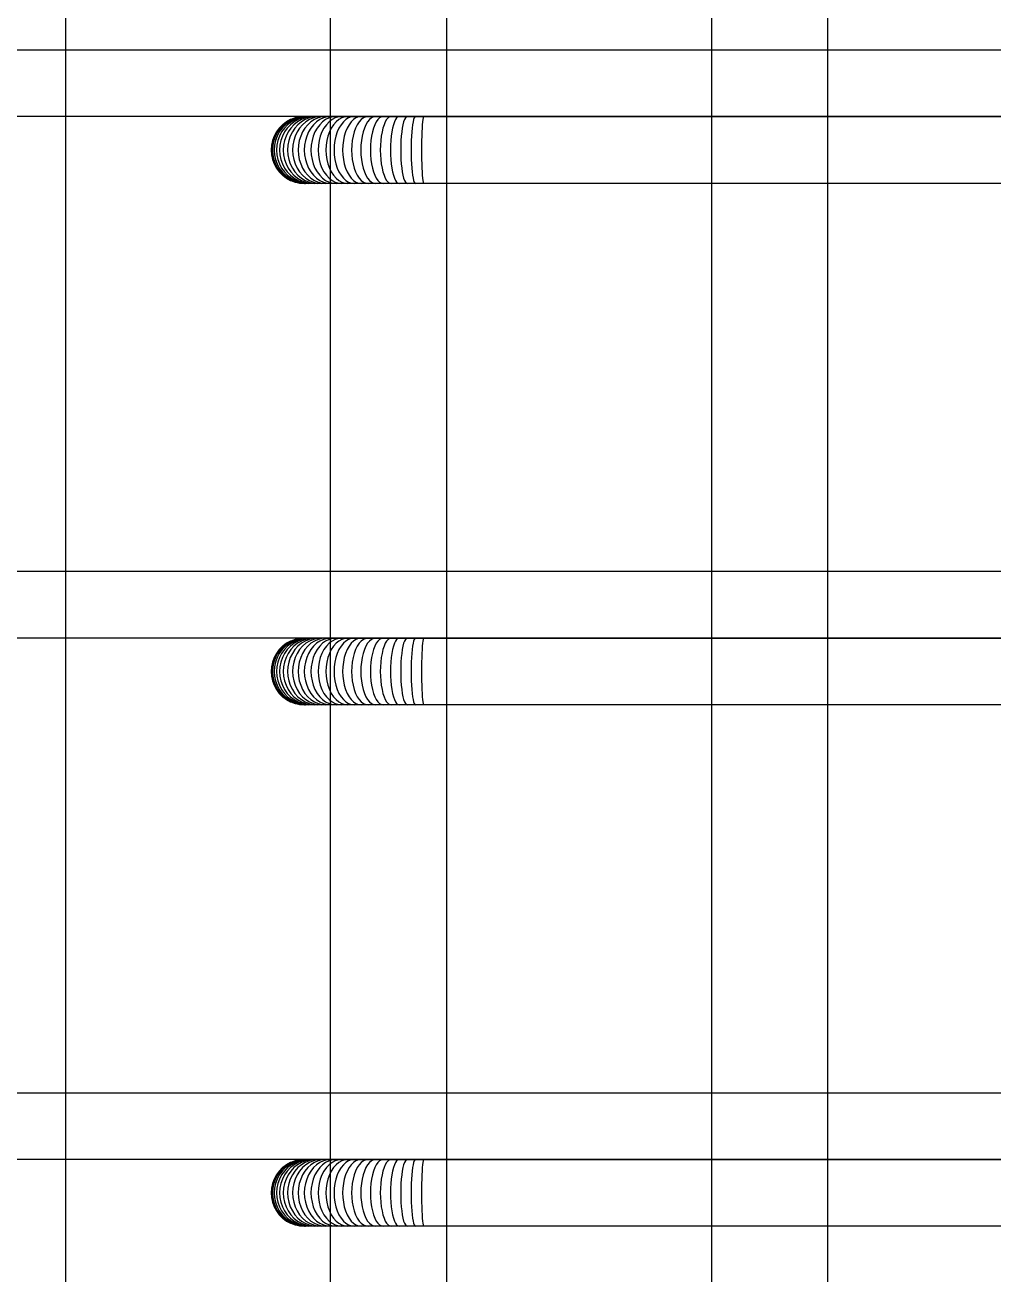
# Model space of a CAD drawing. Header units: inches. Extents: x 31 to 716, y 21 to 143.
# Drawn here: x 272.009 to 273.216, y 68.587 to 70.145 of the extents above; entities that cross this region are included whole.
import ezdxf

# ---------------------------------------------------------------- set-up
doc = ezdxf.new("R2010")
doc.units = ezdxf.units.IN
doc.header["$MEASUREMENT"] = 0
doc.layers.add('INNO-RFT-Y', color=2, linetype='Continuous')

# ---------------------------------------------------------------- blocks, each defined once
blk = doc.blocks.new('rebar red 2')
at = {"color": 1}
for p, q in [((-52.21323, -96.54951), (-51.49464, -96.54951)), ((-51.49464, -96.56389), (-52.21323, -96.56389))]:
    blk.add_line(p, q, dxfattribs=at)
blk = doc.blocks.new('*U268')
at = {"xscale": 5.790493255340768, "yscale": 5.790493255340768, "zscale": 5.790493255340768}
blk.add_blockref('rebar red 2', (300.2599, 559.1109), dxfattribs=at)
blk = doc.blocks.new('*U269')
at = {"color": 0, "linetype": 'ByBlock', "lineweight": -2, "transparency": 16777216}
for p in [(0, 7.8), (0, 7.15), (0, 6.5)]:
    blk.add_blockref('*U268', p, dxfattribs=at)
blk = doc.blocks.new('rebar red')
at = {"color": 1}
for p, q in [((-50.9947, -96.53583), (-50.99554, -96.53632)), ((-50.99444, -96.53583), (-50.99534, -96.53632)), ((-50.99412, -96.53583), (-50.995, -96.53632)), ((-50.99464, -96.53583), (-50.9947, -96.53583)), ((-50.99374, -96.53547), (-50.99464, -96.53583)), ((-50.99366, -96.53583), (-50.99453, -96.53632)), ((-50.99349, -96.53547), (-50.99444, -96.53583)), ((-50.99317, -96.53547), (-50.99412, -96.53583)), ((-50.99308, -96.53583), (-50.99394, -96.53632)), ((-50.99349, -96.53547), (-50.99374, -96.53547)), ((-50.99273, -96.53547), (-50.99366, -96.53583)), ((-50.99274, -96.53526), (-50.99349, -96.53547)), ((-50.99238, -96.53583), (-50.99321, -96.53632)), ((-50.99219, -96.53526), (-50.99317, -96.53547)), ((-50.99217, -96.53547), (-50.99308, -96.53583)), ((-50.99274, -96.53526), (-50.99219, -96.53526)), ((-50.99177, -96.53526), (-50.99273, -96.53547)), ((-50.99149, -96.53547), (-50.99238, -96.53583)), ((-50.99156, -96.53583), (-50.99237, -96.53632)), ((-50.99171, -96.53518), (-50.99219, -96.53526)), ((-50.99177, -96.53526), (-50.99219, -96.53526)), ((-50.99122, -96.53526), (-50.99217, -96.53547)), ((-50.99168, -96.53518), (-50.99177, -96.53526)), ((-50.99122, -96.53526), (-50.99177, -96.53526)), ((-50.99171, -96.53518), (-50.99165, -96.53518)), ((-50.99168, -96.53518), (-50.99171, -96.53518)), ((-50.99165, -96.53518), (-50.99168, -96.53518)), ((-50.99165, -96.53518), (-50.9916, -96.53519)), ((-50.9916, -96.53519), (-50.99148, -96.53518)), ((-50.9907, -96.53547), (-50.99156, -96.53583)), ((-50.99069, -96.53526), (-50.99149, -96.53547)), ((-50.99148, -96.53518), (-50.99145, -96.5352)), ((-50.99145, -96.5352), (-50.99133, -96.53519)), ((-50.99062, -96.53583), (-50.9914, -96.53632)), ((-50.99133, -96.53519), (-50.99124, -96.53522)), ((-50.99124, -96.53522), (-50.99118, -96.53518)), ((-50.99121, -96.53521), (-50.99124, -96.53522)), ((-50.99122, -96.53526), (-50.99124, -96.53522)), ((-50.99121, -96.53521), (-50.99122, -96.53526)), ((-50.99118, -96.53518), (-50.99121, -96.53521)), ((-50.99118, -96.53518), (-50.99112, -96.53521)), ((-50.99112, -96.53521), (-50.99098, -96.5352)), ((-50.99096, -96.53524), (-50.99112, -96.53521)), ((-50.99098, -96.5352), (-50.99094, -96.53523)), ((-50.99094, -96.53523), (-50.99096, -96.53524)), ((-50.99094, -96.53523), (-50.99085, -96.53523)), ((-50.99078, -96.53518), (-50.99085, -96.53523)), ((-50.99071, -96.53522), (-50.99078, -96.53518)), ((-50.99071, -96.53522), (-50.99025, -96.53518)), ((-50.99069, -96.53526), (-50.99071, -96.53522)), ((-50.9898, -96.53526), (-50.9907, -96.53547)), ((-50.99057, -96.53526), (-50.99069, -96.53526)), ((-50.98979, -96.53547), (-50.99062, -96.53583)), ((-50.99052, -96.53525), (-50.99057, -96.53526)), ((-50.99046, -96.53526), (-50.99052, -96.53525)), ((-50.99038, -96.53524), (-50.99046, -96.53526)), ((-50.99025, -96.53518), (-50.99038, -96.53524)), ((-50.99018, -96.53526), (-50.99038, -96.53524)), ((-50.98956, -96.53583), (-50.99031, -96.53632)), ((-50.99025, -96.53518), (-50.99019, -96.53523)), ((-50.99019, -96.53523), (-50.98993, -96.53521)), ((-50.98993, -96.53521), (-50.99018, -96.53526)), ((-50.9898, -96.53526), (-50.99018, -96.53526)), ((-50.98962, -96.53518), (-50.98993, -96.53521)), ((-50.9898, -96.53526), (-50.98993, -96.53521)), ((-50.98955, -96.53524), (-50.9898, -96.53526)), ((-50.98892, -96.53526), (-50.98979, -96.53547)), ((-50.98962, -96.53518), (-50.98924, -96.53521)), ((-50.98955, -96.53524), (-50.98962, -96.53518)), ((-50.98876, -96.53547), (-50.98956, -96.53583)), ((-50.98928, -96.53526), (-50.98955, -96.53524)), ((-50.98924, -96.53521), (-50.98928, -96.53526)), ((-50.98892, -96.53526), (-50.98928, -96.53526)), ((-50.98924, -96.53521), (-50.98888, -96.53518)), ((-50.9884, -96.53583), (-50.98912, -96.53632)), ((-50.9888, -96.53525), (-50.98892, -96.53526)), ((-50.98845, -96.53522), (-50.98888, -96.53518)), ((-50.98867, -96.53526), (-50.9888, -96.53525)), ((-50.98796, -96.53526), (-50.98876, -96.53547)), ((-50.98845, -96.53522), (-50.98867, -96.53526)), ((-50.98845, -96.53522), (-50.98803, -96.53518)), ((-50.98796, -96.53526), (-50.98845, -96.53522)), ((-50.98764, -96.53547), (-50.9884, -96.53583)), ((-50.98754, -96.53522), (-50.98803, -96.53518)), ((-50.98793, -96.53526), (-50.98796, -96.53526)), ((-50.98754, -96.53522), (-50.98793, -96.53526)), ((-50.98714, -96.53583), (-50.98781, -96.53632)), ((-50.98684, -96.53526), (-50.98764, -96.53547)), ((-50.98708, -96.53518), (-50.98754, -96.53522)), ((-50.98714, -96.53526), (-50.98754, -96.53522)), ((-50.98641, -96.53547), (-50.98714, -96.53583)), ((-50.98708, -96.53518), (-50.98603, -96.53518)), ((-50.98654, -96.53523), (-50.98708, -96.53518)), ((-50.98654, -96.53523), (-50.98684, -96.53526)), ((-50.98603, -96.53518), (-50.98654, -96.53523)), ((-50.98623, -96.53526), (-50.98654, -96.53523)), ((-50.98566, -96.53526), (-50.98641, -96.53547)), ((-50.98577, -96.53583), (-50.98641, -96.53632)), ((-50.98603, -96.53518), (-50.98489, -96.53518)), ((-50.98566, -96.53526), (-50.98603, -96.53518)), ((-50.98509, -96.53547), (-50.98577, -96.53583)), ((-50.98544, -96.53524), (-50.98566, -96.53526)), ((-50.98522, -96.53526), (-50.98544, -96.53524)), ((-50.98489, -96.53518), (-50.98522, -96.53526)), ((-50.98438, -96.53526), (-50.98509, -96.53547)), ((-50.98432, -96.53583), (-50.98491, -96.53632)), ((-50.98489, -96.53518), (-50.98366, -96.53518)), ((-50.98438, -96.53526), (-50.98489, -96.53518)), ((-50.98426, -96.53524), (-50.98438, -96.53526)), ((-50.98368, -96.53547), (-50.98432, -96.53583)), ((-50.98412, -96.53526), (-50.98426, -96.53524)), ((-50.98366, -96.53518), (-50.98412, -96.53526)), ((-50.98302, -96.53526), (-50.98368, -96.53547)), ((-50.98366, -96.53518), (-50.98235, -96.53518)), ((-50.98302, -96.53526), (-50.98366, -96.53518)), ((-50.98277, -96.53583), (-50.98332, -96.53632)), ((-50.98298, -96.53525), (-50.98302, -96.53526)), ((-50.98293, -96.53526), (-50.98298, -96.53525)), ((-50.98235, -96.53518), (-50.98293, -96.53526)), ((-50.98219, -96.53547), (-50.98277, -96.53583)), ((-50.98167, -96.53526), (-50.98235, -96.53518)), ((-50.98235, -96.53518), (-50.98095, -96.53518)), ((-50.98167, -96.53526), (-50.98219, -96.53547)), ((-50.98158, -96.53526), (-50.98167, -96.53526)), ((-50.98115, -96.53583), (-50.98165, -96.53632)), ((-50.98095, -96.53518), (-50.98158, -96.53526)), ((-50.98062, -96.53547), (-50.98115, -96.53583)), ((-50.98033, -96.53526), (-50.98095, -96.53518)), ((-50.98095, -96.53518), (-50.97949, -96.53518)), ((-50.98006, -96.53526), (-50.98062, -96.53547)), ((-50.97949, -96.53518), (-50.98006, -96.53526)), ((-50.97946, -96.53583), (-50.97991, -96.53632)), ((-50.97949, -96.53518), (-50.97796, -96.53518)), ((-50.97892, -96.53526), (-50.97949, -96.53518)), ((-50.97898, -96.53547), (-50.97946, -96.53583)), ((-50.97848, -96.53526), (-50.97898, -96.53547)), ((-50.97796, -96.53518), (-50.97848, -96.53526)), ((-50.9777, -96.53583), (-50.9781, -96.53632)), ((-50.97796, -96.53518), (-50.97638, -96.53518)), ((-50.97745, -96.53526), (-50.97796, -96.53518)), ((-50.97727, -96.53547), (-50.9777, -96.53583)), ((-50.97683, -96.53526), (-50.97727, -96.53547)), ((-50.97638, -96.53518), (-50.97683, -96.53526)), ((-50.97592, -96.53526), (-50.97638, -96.53518)), ((-50.97638, -96.53518), (-50.97474, -96.53518)), ((-50.97588, -96.53583), (-50.97623, -96.53632)), ((-50.97551, -96.53547), (-50.97588, -96.53583)), ((-50.97513, -96.53526), (-50.97551, -96.53547)), ((-50.97474, -96.53518), (-50.97513, -96.53526)), ((-50.97474, -96.53518), (-50.97305, -96.53518)), ((-50.97435, -96.53526), (-50.97474, -96.53518)), ((-50.97401, -96.53583), (-50.9743, -96.53632)), ((-50.9737, -96.53547), (-50.97401, -96.53583)), ((-50.97338, -96.53526), (-50.9737, -96.53547)), ((-50.97305, -96.53518), (-50.97338, -96.53526)), ((-50.97272, -96.53526), (-50.97305, -96.53518)), ((-50.97305, -96.53518), (-50.97133, -96.53518)), ((-50.9721, -96.53583), (-50.97234, -96.53632)), ((-50.97186, -96.53547), (-50.9721, -96.53583)), ((-50.9716, -96.53526), (-50.97186, -96.53547)), ((-50.97133, -96.53518), (-50.9716, -96.53526)), ((-50.97107, -96.53526), (-50.97133, -96.53518)), ((-50.97133, -96.53518), (-50.96958, -96.53518)), ((-50.97016, -96.53583), (-50.97034, -96.53632)), ((-50.96997, -96.53547), (-50.97016, -96.53583)), ((-50.96978, -96.53526), (-50.96997, -96.53547)), ((-50.96958, -96.53518), (-50.96978, -96.53526)), ((-50.96938, -96.53526), (-50.96958, -96.53518)), ((-50.96958, -96.53518), (-50.9678, -96.53518)), ((-50.96819, -96.53583), (-50.96831, -96.53632)), ((-50.96807, -96.53547), (-50.96819, -96.53583)), ((-50.96794, -96.53526), (-50.96807, -96.53547)), ((-50.9678, -96.53518), (-50.96794, -96.53526)), ((-50.96767, -96.53526), (-50.9678, -96.53518)), ((-50.9678, -96.53518), (-50.96601, -96.53518)), ((-50.96621, -96.53583), (-50.96627, -96.53632)), ((-50.96614, -96.53547), (-50.96621, -96.53583)), ((-50.96608, -96.53526), (-50.96614, -96.53547)), ((-50.96601, -96.53518), (-50.96608, -96.53526)), ((-50.96594, -96.53526), (-50.96601, -96.53518)), ((-50.96601, -96.53518), (-50.74187, -96.53518)), ((-50.99776, -96.53849), (-50.99826, -96.53939)), ((-50.9977, -96.53849), (-50.99819, -96.53939)), ((-50.99748, -96.53849), (-50.99797, -96.53939)), ((-50.99715, -96.53767), (-50.99776, -96.53849)), ((-50.99708, -96.53767), (-50.9977, -96.53849)), ((-50.99712, -96.53849), (-50.99761, -96.53939)), ((-50.99687, -96.53767), (-50.99748, -96.53849)), ((-50.99642, -96.53694), (-50.99715, -96.53767)), ((-50.99652, -96.53767), (-50.99712, -96.53849)), ((-50.99662, -96.53849), (-50.9971, -96.53939)), ((-50.99636, -96.53694), (-50.99708, -96.53767)), ((-50.99615, -96.53694), (-50.99687, -96.53767)), ((-50.99603, -96.53767), (-50.99662, -96.53849)), ((-50.99581, -96.53694), (-50.99652, -96.53767)), ((-50.99599, -96.53849), (-50.99645, -96.53939)), ((-50.99636, -96.53694), (-50.99642, -96.53694)), ((-50.9956, -96.53632), (-50.99636, -96.53694)), ((-50.99534, -96.53632), (-50.99615, -96.53694)), ((-50.99533, -96.53694), (-50.99603, -96.53767)), ((-50.9954, -96.53767), (-50.99599, -96.53849)), ((-50.995, -96.53632), (-50.99581, -96.53694)), ((-50.99521, -96.53849), (-50.99567, -96.53939)), ((-50.99554, -96.53632), (-50.9956, -96.53632)), ((-50.99472, -96.53694), (-50.9954, -96.53767)), ((-50.99453, -96.53632), (-50.99533, -96.53694)), ((-50.99465, -96.53767), (-50.99521, -96.53849)), ((-50.99431, -96.53849), (-50.99475, -96.53939)), ((-50.99394, -96.53632), (-50.99472, -96.53694)), ((-50.99397, -96.53694), (-50.99465, -96.53767)), ((-50.99376, -96.53767), (-50.99431, -96.53849)), ((-50.99321, -96.53632), (-50.99397, -96.53694)), ((-50.9931, -96.53694), (-50.99376, -96.53767)), ((-50.99327, -96.53849), (-50.9937, -96.53939)), ((-50.99274, -96.53767), (-50.99327, -96.53849)), ((-50.99237, -96.53632), (-50.9931, -96.53694)), ((-50.99211, -96.53694), (-50.99274, -96.53767)), ((-50.99211, -96.53849), (-50.99252, -96.53939)), ((-50.9914, -96.53632), (-50.99211, -96.53694)), ((-50.9916, -96.53767), (-50.99211, -96.53849)), ((-50.991, -96.53694), (-50.9916, -96.53767)), ((-50.99083, -96.53849), (-50.99122, -96.53939)), ((-50.99031, -96.53632), (-50.991, -96.53694)), ((-50.99035, -96.53767), (-50.99083, -96.53849)), ((-50.98977, -96.53694), (-50.99035, -96.53767)), ((-50.98944, -96.53849), (-50.98981, -96.53939)), ((-50.98912, -96.53632), (-50.98977, -96.53694)), ((-50.98898, -96.53767), (-50.98944, -96.53849)), ((-50.98843, -96.53694), (-50.98898, -96.53767)), ((-50.98781, -96.53632), (-50.98843, -96.53694)), ((-50.98794, -96.53849), (-50.98829, -96.53939)), ((-50.9875, -96.53767), (-50.98794, -96.53849)), ((-50.98699, -96.53694), (-50.9875, -96.53767)), ((-50.98641, -96.53632), (-50.98699, -96.53694)), ((-50.98634, -96.53849), (-50.98666, -96.53939)), ((-50.98593, -96.53767), (-50.98634, -96.53849)), ((-50.98545, -96.53694), (-50.98593, -96.53767)), ((-50.98491, -96.53632), (-50.98545, -96.53694)), ((-50.98464, -96.53849), (-50.98494, -96.53939)), ((-50.98427, -96.53767), (-50.98464, -96.53849)), ((-50.98382, -96.53694), (-50.98427, -96.53767)), ((-50.98332, -96.53632), (-50.98382, -96.53694)), ((-50.98286, -96.53849), (-50.98313, -96.53939)), ((-50.98251, -96.53767), (-50.98286, -96.53849)), ((-50.98211, -96.53694), (-50.98251, -96.53767)), ((-50.98165, -96.53632), (-50.98211, -96.53694)), ((-50.98099, -96.53849), (-50.98124, -96.53939)), ((-50.98068, -96.53767), (-50.98099, -96.53849)), ((-50.98032, -96.53694), (-50.98068, -96.53767)), ((-50.97991, -96.53632), (-50.98032, -96.53694)), ((-50.97905, -96.53849), (-50.97927, -96.53939)), ((-50.97878, -96.53767), (-50.97905, -96.53849)), ((-50.97846, -96.53694), (-50.97878, -96.53767)), ((-50.9781, -96.53632), (-50.97846, -96.53694)), ((-50.97705, -96.53849), (-50.97724, -96.53939)), ((-50.97682, -96.53767), (-50.97705, -96.53849)), ((-50.97654, -96.53694), (-50.97682, -96.53767)), ((-50.97623, -96.53632), (-50.97654, -96.53694)), ((-50.975, -96.53849), (-50.97516, -96.53939)), ((-50.9748, -96.53767), (-50.975, -96.53849)), ((-50.97457, -96.53694), (-50.9748, -96.53767)), ((-50.9743, -96.53632), (-50.97457, -96.53694)), ((-50.9729, -96.53849), (-50.97303, -96.53939)), ((-50.97274, -96.53767), (-50.9729, -96.53849)), ((-50.97255, -96.53694), (-50.97274, -96.53767)), ((-50.97234, -96.53632), (-50.97255, -96.53694)), ((-50.97076, -96.53849), (-50.97086, -96.53939)), ((-50.97064, -96.53767), (-50.97076, -96.53849)), ((-50.9705, -96.53694), (-50.97064, -96.53767)), ((-50.97034, -96.53632), (-50.9705, -96.53694)), ((-50.96859, -96.53849), (-50.96866, -96.53939)), ((-50.96851, -96.53767), (-50.96859, -96.53849)), ((-50.96842, -96.53694), (-50.96851, -96.53767)), ((-50.96831, -96.53632), (-50.96842, -96.53694)), ((-50.96641, -96.53849), (-50.96644, -96.53939)), ((-50.96637, -96.53767), (-50.96641, -96.53849)), ((-50.96632, -96.53694), (-50.96637, -96.53767)), ((-50.96627, -96.53632), (-50.96632, -96.53694)), ((-50.99883, -96.54135), (-50.99891, -96.54238)), ((-50.99876, -96.54135), (-50.99884, -96.54238)), ((-50.99861, -96.54035), (-50.99883, -96.54135)), ((-50.99855, -96.54035), (-50.99876, -96.54135)), ((-50.99826, -96.53939), (-50.99861, -96.54035)), ((-50.99854, -96.54135), (-50.99861, -96.54238)), ((-50.99819, -96.53939), (-50.99855, -96.54035)), ((-50.99832, -96.54035), (-50.99854, -96.54135)), ((-50.99797, -96.53939), (-50.99832, -96.54035)), ((-50.99817, -96.54135), (-50.99824, -96.54238)), ((-50.99796, -96.54035), (-50.99817, -96.54135)), ((-50.99761, -96.53939), (-50.99796, -96.54035)), ((-50.99766, -96.54135), (-50.99773, -96.54238)), ((-50.99745, -96.54035), (-50.99766, -96.54135)), ((-50.9971, -96.53939), (-50.99745, -96.54035)), ((-50.997, -96.54135), (-50.99707, -96.54238)), ((-50.99679, -96.54035), (-50.997, -96.54135)), ((-50.99645, -96.53939), (-50.99679, -96.54035)), ((-50.9962, -96.54135), (-50.99627, -96.54238)), ((-50.996, -96.54035), (-50.9962, -96.54135)), ((-50.99567, -96.53939), (-50.996, -96.54035)), ((-50.99527, -96.54135), (-50.99533, -96.54238)), ((-50.99507, -96.54035), (-50.99527, -96.54135)), ((-50.99475, -96.53939), (-50.99507, -96.54035)), ((-50.9942, -96.54135), (-50.99426, -96.54238)), ((-50.99401, -96.54035), (-50.9942, -96.54135)), ((-50.9937, -96.53939), (-50.99401, -96.54035)), ((-50.993, -96.54135), (-50.99306, -96.54238)), ((-50.99282, -96.54035), (-50.993, -96.54135)), ((-50.99252, -96.53939), (-50.99282, -96.54035)), ((-50.99168, -96.54135), (-50.99174, -96.54238)), ((-50.99151, -96.54035), (-50.99168, -96.54135)), ((-50.99122, -96.53939), (-50.99151, -96.54035)), ((-50.99024, -96.54135), (-50.9903, -96.54238)), ((-50.99008, -96.54035), (-50.99024, -96.54135)), ((-50.98981, -96.53939), (-50.99008, -96.54035)), ((-50.9887, -96.54135), (-50.98875, -96.54238)), ((-50.98854, -96.54035), (-50.9887, -96.54135)), ((-50.98829, -96.53939), (-50.98854, -96.54035)), ((-50.98704, -96.54135), (-50.98709, -96.54238)), ((-50.9869, -96.54035), (-50.98704, -96.54135)), ((-50.98666, -96.53939), (-50.9869, -96.54035)), ((-50.98529, -96.54135), (-50.98534, -96.54238)), ((-50.98516, -96.54035), (-50.98529, -96.54135)), ((-50.98494, -96.53939), (-50.98516, -96.54035)), ((-50.98345, -96.54135), (-50.98349, -96.54238)), ((-50.98333, -96.54035), (-50.98345, -96.54135)), ((-50.98313, -96.53939), (-50.98333, -96.54035)), ((-50.98153, -96.54135), (-50.98156, -96.54238)), ((-50.98142, -96.54035), (-50.98153, -96.54135)), ((-50.98124, -96.53939), (-50.98142, -96.54035)), ((-50.97953, -96.54135), (-50.97956, -96.54238)), ((-50.97943, -96.54035), (-50.97953, -96.54135)), ((-50.97927, -96.53939), (-50.97943, -96.54035)), ((-50.97746, -96.54135), (-50.97749, -96.54238)), ((-50.97738, -96.54035), (-50.97746, -96.54135)), ((-50.97724, -96.53939), (-50.97738, -96.54035)), ((-50.97534, -96.54135), (-50.97537, -96.54238)), ((-50.97527, -96.54035), (-50.97534, -96.54135)), ((-50.97516, -96.53939), (-50.97527, -96.54035)), ((-50.97317, -96.54135), (-50.97319, -96.54238)), ((-50.97312, -96.54035), (-50.97317, -96.54135)), ((-50.97303, -96.53939), (-50.97312, -96.54035)), ((-50.97097, -96.54135), (-50.97098, -96.54238)), ((-50.97093, -96.54035), (-50.97097, -96.54135)), ((-50.97086, -96.53939), (-50.97093, -96.54035)), ((-50.96873, -96.54135), (-50.96874, -96.54238)), ((-50.9687, -96.54035), (-50.96873, -96.54135)), ((-50.96866, -96.53939), (-50.9687, -96.54035)), ((-50.96646, -96.54035), (-50.96648, -96.54135)), ((-50.96648, -96.54135), (-50.96648, -96.54238)), ((-50.96644, -96.53939), (-50.96646, -96.54035)), ((-50.99891, -96.54238), (-50.99883, -96.5434)), ((-50.99884, -96.54238), (-50.99876, -96.5434)), ((-50.99883, -96.5434), (-50.99861, -96.5444)), ((-50.99876, -96.5434), (-50.99855, -96.5444)), ((-50.99861, -96.54238), (-50.99854, -96.5434)), ((-50.99854, -96.5434), (-50.99832, -96.5444)), ((-50.99824, -96.54238), (-50.99817, -96.5434)), ((-50.99817, -96.5434), (-50.99796, -96.5444)), ((-50.99773, -96.54238), (-50.99766, -96.5434)), ((-50.99766, -96.5434), (-50.99745, -96.5444)), ((-50.99707, -96.54238), (-50.997, -96.5434)), ((-50.997, -96.5434), (-50.99679, -96.5444)), ((-50.99627, -96.54238), (-50.9962, -96.5434)), ((-50.9962, -96.5434), (-50.996, -96.5444)), ((-50.99533, -96.54238), (-50.99527, -96.5434)), ((-50.99527, -96.5434), (-50.99507, -96.5444)), ((-50.99426, -96.54238), (-50.9942, -96.5434)), ((-50.9942, -96.5434), (-50.99401, -96.5444)), ((-50.99306, -96.54238), (-50.993, -96.5434)), ((-50.993, -96.5434), (-50.99282, -96.5444)), ((-50.99174, -96.54238), (-50.99168, -96.5434)), ((-50.99168, -96.5434), (-50.99151, -96.5444)), ((-50.9903, -96.54238), (-50.99024, -96.5434)), ((-50.99024, -96.5434), (-50.99008, -96.5444)), ((-50.98875, -96.54238), (-50.9887, -96.5434)), ((-50.9887, -96.5434), (-50.98854, -96.5444)), ((-50.98709, -96.54238), (-50.98704, -96.5434)), ((-50.98704, -96.5434), (-50.9869, -96.5444)), ((-50.98534, -96.54238), (-50.98529, -96.5434)), ((-50.98529, -96.5434), (-50.98516, -96.5444)), ((-50.98349, -96.54238), (-50.98345, -96.5434)), ((-50.98345, -96.5434), (-50.98333, -96.5444)), ((-50.98156, -96.54238), (-50.98153, -96.5434)), ((-50.98153, -96.5434), (-50.98142, -96.5444)), ((-50.97956, -96.54238), (-50.97953, -96.5434)), ((-50.97953, -96.5434), (-50.97943, -96.5444)), ((-50.97749, -96.54238), (-50.97746, -96.5434)), ((-50.97746, -96.5434), (-50.97738, -96.5444)), ((-50.97537, -96.54238), (-50.97534, -96.5434)), ((-50.97534, -96.5434), (-50.97527, -96.5444)), ((-50.97319, -96.54238), (-50.97317, -96.5434)), ((-50.97317, -96.5434), (-50.97312, -96.5444)), ((-50.97098, -96.54238), (-50.97097, -96.5434)), ((-50.97097, -96.5434), (-50.97093, -96.5444)), ((-50.96874, -96.54238), (-50.96873, -96.5434)), ((-50.96873, -96.5434), (-50.9687, -96.5444)), ((-50.96648, -96.54238), (-50.96648, -96.5434)), ((-50.96648, -96.5434), (-50.96646, -96.5444)), ((-50.99861, -96.5444), (-50.99826, -96.54536)), ((-50.99855, -96.5444), (-50.99819, -96.54536)), ((-50.99832, -96.5444), (-50.99797, -96.54536)), ((-50.99826, -96.54536), (-50.99776, -96.54626)), ((-50.99819, -96.54536), (-50.9977, -96.54626)), ((-50.99797, -96.54536), (-50.99748, -96.54626)), ((-50.99796, -96.5444), (-50.99761, -96.54536)), ((-50.99776, -96.54626), (-50.99715, -96.54709)), ((-50.9977, -96.54626), (-50.99708, -96.54709)), ((-50.99761, -96.54536), (-50.99712, -96.54626)), ((-50.99748, -96.54626), (-50.99687, -96.54709)), ((-50.99745, -96.5444), (-50.9971, -96.54536)), ((-50.99712, -96.54626), (-50.99652, -96.54709)), ((-50.9971, -96.54536), (-50.99662, -96.54626)), ((-50.99679, -96.5444), (-50.99645, -96.54536)), ((-50.99662, -96.54626), (-50.99603, -96.54709)), ((-50.99645, -96.54536), (-50.99599, -96.54626)), ((-50.996, -96.5444), (-50.99567, -96.54536)), ((-50.99599, -96.54626), (-50.9954, -96.54709)), ((-50.99567, -96.54536), (-50.99521, -96.54626)), ((-50.99521, -96.54626), (-50.99465, -96.54709)), ((-50.99507, -96.5444), (-50.99475, -96.54536)), ((-50.99475, -96.54536), (-50.99431, -96.54626)), ((-50.99431, -96.54626), (-50.99376, -96.54709)), ((-50.99401, -96.5444), (-50.9937, -96.54536)), ((-50.9937, -96.54536), (-50.99327, -96.54626)), ((-50.99327, -96.54626), (-50.99274, -96.54709)), ((-50.99282, -96.5444), (-50.99252, -96.54536)), ((-50.99252, -96.54536), (-50.99211, -96.54626)), ((-50.99211, -96.54626), (-50.9916, -96.54709)), ((-50.99151, -96.5444), (-50.99122, -96.54536)), ((-50.99122, -96.54536), (-50.99083, -96.54626)), ((-50.99083, -96.54626), (-50.99035, -96.54709)), ((-50.99008, -96.5444), (-50.98981, -96.54536)), ((-50.98981, -96.54536), (-50.98944, -96.54626)), ((-50.98944, -96.54626), (-50.98898, -96.54709)), ((-50.98854, -96.5444), (-50.98829, -96.54536)), ((-50.98829, -96.54536), (-50.98794, -96.54626)), ((-50.98794, -96.54626), (-50.9875, -96.54709)), ((-50.9869, -96.5444), (-50.98666, -96.54536)), ((-50.98666, -96.54536), (-50.98634, -96.54626)), ((-50.98634, -96.54626), (-50.98593, -96.54709)), ((-50.98516, -96.5444), (-50.98494, -96.54536)), ((-50.98494, -96.54536), (-50.98464, -96.54626)), ((-50.98464, -96.54626), (-50.98427, -96.54709)), ((-50.98333, -96.5444), (-50.98313, -96.54536)), ((-50.98313, -96.54536), (-50.98286, -96.54626)), ((-50.98286, -96.54626), (-50.98251, -96.54709)), ((-50.98142, -96.5444), (-50.98124, -96.54536)), ((-50.98124, -96.54536), (-50.98099, -96.54626)), ((-50.98099, -96.54626), (-50.98068, -96.54709)), ((-50.97943, -96.5444), (-50.97927, -96.54536)), ((-50.97927, -96.54536), (-50.97905, -96.54626)), ((-50.97905, -96.54626), (-50.97878, -96.54709)), ((-50.97738, -96.5444), (-50.97724, -96.54536)), ((-50.97724, -96.54536), (-50.97705, -96.54626)), ((-50.97705, -96.54626), (-50.97682, -96.54709)), ((-50.97527, -96.5444), (-50.97516, -96.54536)), ((-50.97516, -96.54536), (-50.975, -96.54626)), ((-50.975, -96.54626), (-50.9748, -96.54709)), ((-50.97312, -96.5444), (-50.97303, -96.54536)), ((-50.97303, -96.54536), (-50.9729, -96.54626)), ((-50.9729, -96.54626), (-50.97274, -96.54709)), ((-50.97093, -96.5444), (-50.97086, -96.54536)), ((-50.97086, -96.54536), (-50.97076, -96.54626)), ((-50.97076, -96.54626), (-50.97064, -96.54709)), ((-50.9687, -96.5444), (-50.96866, -96.54536)), ((-50.96866, -96.54536), (-50.96859, -96.54626)), ((-50.96859, -96.54626), (-50.96851, -96.54709)), ((-50.96646, -96.5444), (-50.96644, -96.54536)), ((-50.96644, -96.54536), (-50.96641, -96.54626)), ((-50.96641, -96.54626), (-50.96637, -96.54709)), ((-50.99715, -96.54709), (-50.99642, -96.54781)), ((-50.99708, -96.54709), (-50.99636, -96.54781)), ((-50.99687, -96.54709), (-50.99615, -96.54781)), ((-50.99652, -96.54709), (-50.99581, -96.54781)), ((-50.99642, -96.54781), (-50.99636, -96.54781)), ((-50.99636, -96.54781), (-50.9956, -96.54843)), ((-50.99615, -96.54781), (-50.99534, -96.54843)), ((-50.99603, -96.54709), (-50.99533, -96.54781)), ((-50.99581, -96.54781), (-50.995, -96.54843)), ((-50.9956, -96.54843), (-50.99554, -96.54843)), ((-50.99554, -96.54843), (-50.9947, -96.54892)), ((-50.9954, -96.54709), (-50.99472, -96.54781)), ((-50.99534, -96.54843), (-50.99444, -96.54892)), ((-50.99533, -96.54781), (-50.99453, -96.54843)), ((-50.995, -96.54843), (-50.99412, -96.54892)), ((-50.99472, -96.54781), (-50.99394, -96.54843)), ((-50.9947, -96.54892), (-50.99464, -96.54892)), ((-50.99465, -96.54709), (-50.99397, -96.54781)), ((-50.99464, -96.54892), (-50.99374, -96.54928)), ((-50.99453, -96.54843), (-50.99366, -96.54892)), ((-50.99444, -96.54892), (-50.99349, -96.54928)), ((-50.99412, -96.54892), (-50.99317, -96.54928)), ((-50.99397, -96.54781), (-50.99321, -96.54843)), ((-50.99394, -96.54843), (-50.99308, -96.54892)), ((-50.99376, -96.54709), (-50.9931, -96.54781)), ((-50.99374, -96.54928), (-50.99349, -96.54928)), ((-50.99366, -96.54892), (-50.99273, -96.54928)), ((-50.99349, -96.54928), (-50.99274, -96.5495)), ((-50.99321, -96.54843), (-50.99238, -96.54892)), ((-50.99317, -96.54928), (-50.99219, -96.5495)), ((-50.9931, -96.54781), (-50.99237, -96.54843)), ((-50.99308, -96.54892), (-50.99217, -96.54928)), ((-50.99274, -96.54709), (-50.99211, -96.54781)), ((-50.99273, -96.54928), (-50.99177, -96.5495)), ((-50.99238, -96.54892), (-50.99149, -96.54928)), ((-50.99237, -96.54843), (-50.99156, -96.54892)), ((-50.99217, -96.54928), (-50.99122, -96.5495)), ((-50.99211, -96.54781), (-50.9914, -96.54843)), ((-50.9916, -96.54709), (-50.991, -96.54781)), ((-50.99156, -96.54892), (-50.9907, -96.54928)), ((-50.99149, -96.54928), (-50.99057, -96.5495)), ((-50.9914, -96.54843), (-50.99062, -96.54892)), ((-50.991, -96.54781), (-50.99031, -96.54843)), ((-50.9907, -96.54928), (-50.9898, -96.5495)), ((-50.99062, -96.54892), (-50.98979, -96.54928)), ((-50.99035, -96.54709), (-50.98977, -96.54781)), ((-50.99031, -96.54843), (-50.98956, -96.54892)), ((-50.98979, -96.54928), (-50.98892, -96.5495)), ((-50.98977, -96.54781), (-50.98912, -96.54843)), ((-50.98956, -96.54892), (-50.98876, -96.54928)), ((-50.98912, -96.54843), (-50.9884, -96.54892)), ((-50.98898, -96.54709), (-50.98843, -96.54781)), ((-50.98876, -96.54928), (-50.98793, -96.5495)), ((-50.98843, -96.54781), (-50.98781, -96.54843)), ((-50.9884, -96.54892), (-50.98764, -96.54928)), ((-50.98781, -96.54843), (-50.98714, -96.54892)), ((-50.98764, -96.54928), (-50.98684, -96.5495)), ((-50.9875, -96.54709), (-50.98699, -96.54781)), ((-50.98714, -96.54892), (-50.98641, -96.54928)), ((-50.98699, -96.54781), (-50.98641, -96.54843)), ((-50.98641, -96.54843), (-50.98577, -96.54892)), ((-50.98641, -96.54928), (-50.98566, -96.5495)), ((-50.98593, -96.54709), (-50.98545, -96.54781)), ((-50.98577, -96.54892), (-50.98509, -96.54928)), ((-50.98545, -96.54781), (-50.98491, -96.54843)), ((-50.98509, -96.54928), (-50.98438, -96.5495)), ((-50.98491, -96.54843), (-50.98432, -96.54892)), ((-50.98432, -96.54892), (-50.98368, -96.54928)), ((-50.98427, -96.54709), (-50.98382, -96.54781)), ((-50.98382, -96.54781), (-50.98332, -96.54843)), ((-50.98368, -96.54928), (-50.98302, -96.5495)), ((-50.98332, -96.54843), (-50.98277, -96.54892)), ((-50.98277, -96.54892), (-50.98219, -96.54928)), ((-50.98251, -96.54709), (-50.98211, -96.54781)), ((-50.98219, -96.54928), (-50.98158, -96.5495)), ((-50.98211, -96.54781), (-50.98165, -96.54843)), ((-50.98165, -96.54843), (-50.98115, -96.54892)), ((-50.98115, -96.54892), (-50.98062, -96.54928)), ((-50.98068, -96.54709), (-50.98032, -96.54781)), ((-50.98062, -96.54928), (-50.98006, -96.5495)), ((-50.98032, -96.54781), (-50.97991, -96.54843)), ((-50.97991, -96.54843), (-50.97946, -96.54892)), ((-50.97946, -96.54892), (-50.97898, -96.54928)), ((-50.97898, -96.54928), (-50.97848, -96.5495)), ((-50.97878, -96.54709), (-50.97846, -96.54781)), ((-50.97846, -96.54781), (-50.9781, -96.54843)), ((-50.9781, -96.54843), (-50.9777, -96.54892)), ((-50.9777, -96.54892), (-50.97727, -96.54928)), ((-50.97727, -96.54928), (-50.97683, -96.5495)), ((-50.97682, -96.54709), (-50.97654, -96.54781)), ((-50.97654, -96.54781), (-50.97623, -96.54843)), ((-50.97623, -96.54843), (-50.97588, -96.54892)), ((-50.97588, -96.54892), (-50.97551, -96.54928)), ((-50.97551, -96.54928), (-50.97513, -96.5495)), ((-50.9748, -96.54709), (-50.97457, -96.54781)), ((-50.97457, -96.54781), (-50.9743, -96.54843)), ((-50.9743, -96.54843), (-50.97401, -96.54892)), ((-50.97401, -96.54892), (-50.9737, -96.54928)), ((-50.9737, -96.54928), (-50.97338, -96.5495)), ((-50.97274, -96.54709), (-50.97255, -96.54781)), ((-50.97255, -96.54781), (-50.97234, -96.54843)), ((-50.97234, -96.54843), (-50.9721, -96.54892)), ((-50.9721, -96.54892), (-50.97186, -96.54928)), ((-50.97186, -96.54928), (-50.9716, -96.5495)), ((-50.97064, -96.54709), (-50.9705, -96.54781)), ((-50.9705, -96.54781), (-50.97034, -96.54843)), ((-50.97034, -96.54843), (-50.97016, -96.54892)), ((-50.97016, -96.54892), (-50.96997, -96.54928)), ((-50.96997, -96.54928), (-50.96978, -96.5495)), ((-50.96851, -96.54709), (-50.96842, -96.54781)), ((-50.96842, -96.54781), (-50.96831, -96.54843)), ((-50.96831, -96.54843), (-50.96819, -96.54892)), ((-50.96819, -96.54892), (-50.96807, -96.54928)), ((-50.96807, -96.54928), (-50.96794, -96.5495)), ((-50.96637, -96.54709), (-50.96632, -96.54781)), ((-50.96632, -96.54781), (-50.96627, -96.54843)), ((-50.96627, -96.54843), (-50.96621, -96.54892)), ((-50.96621, -96.54892), (-50.96614, -96.54928)), ((-50.96614, -96.54928), (-50.96608, -96.5495)), ((-50.99274, -96.5495), (-50.99219, -96.5495)), ((-50.99219, -96.5495), (-50.99177, -96.5495)), ((-50.99219, -96.5495), (-50.99171, -96.54957)), ((-50.99177, -96.5495), (-50.99122, -96.5495)), ((-50.99177, -96.5495), (-50.99168, -96.54957)), ((-50.99165, -96.54957), (-50.99171, -96.54957)), ((-50.99171, -96.54957), (-50.99168, -96.54957)), ((-50.99168, -96.54957), (-50.99165, -96.54957)), ((-50.99165, -96.54957), (-50.9916, -96.54956)), ((-50.9916, -96.54956), (-50.99148, -96.54957)), ((-50.99078, -96.54957), (-50.99148, -96.54957)), ((-50.99122, -96.5495), (-50.99078, -96.54957)), ((-50.98962, -96.54957), (-50.99078, -96.54957)), ((-50.99057, -96.5495), (-50.98962, -96.54957)), ((-50.9898, -96.5495), (-50.98888, -96.54957)), ((-50.98888, -96.54957), (-50.98962, -96.54957)), ((-50.98892, -96.5495), (-50.98803, -96.54957)), ((-50.98803, -96.54957), (-50.98888, -96.54957)), ((-50.98708, -96.54957), (-50.98803, -96.54957)), ((-50.98793, -96.5495), (-50.98708, -96.54957)), ((-50.98603, -96.54957), (-50.98708, -96.54957)), ((-50.98684, -96.5495), (-50.98603, -96.54957)), ((-50.98489, -96.54957), (-50.98603, -96.54957)), ((-50.98566, -96.5495), (-50.98489, -96.54957)), ((-50.98366, -96.54957), (-50.98489, -96.54957)), ((-50.98438, -96.5495), (-50.98366, -96.54957)), ((-50.98235, -96.54957), (-50.98366, -96.54957)), ((-50.98302, -96.5495), (-50.98235, -96.54957)), ((-50.98095, -96.54957), (-50.98235, -96.54957)), ((-50.98158, -96.5495), (-50.98095, -96.54957)), ((-50.97949, -96.54957), (-50.98095, -96.54957)), ((-50.98006, -96.5495), (-50.97949, -96.54957)), ((-50.97796, -96.54957), (-50.97949, -96.54957)), ((-50.97848, -96.5495), (-50.97796, -96.54957)), ((-50.97638, -96.54957), (-50.97796, -96.54957)), ((-50.97683, -96.5495), (-50.97638, -96.54957)), ((-50.97474, -96.54957), (-50.97638, -96.54957)), ((-50.97513, -96.5495), (-50.97474, -96.54957)), ((-50.97305, -96.54957), (-50.97474, -96.54957)), ((-50.97338, -96.5495), (-50.97305, -96.54957)), ((-50.97133, -96.54957), (-50.97305, -96.54957)), ((-50.9716, -96.5495), (-50.97133, -96.54957)), ((-50.96958, -96.54957), (-50.97133, -96.54957)), ((-50.96978, -96.5495), (-50.96958, -96.54957)), ((-50.9678, -96.54957), (-50.96958, -96.54957)), ((-50.96794, -96.5495), (-50.9678, -96.54957)), ((-50.96601, -96.54957), (-50.9678, -96.54957)), ((-50.96608, -96.5495), (-50.96601, -96.54957)), ((-50.73478, -96.54957), (-50.96601, -96.54957))]:
    blk.add_line(p, q, dxfattribs=at)
blk = doc.blocks.new('*U272')
at = {"xscale": 5.790493255340768, "yscale": 5.790493255340768, "zscale": 5.790493255340768}
blk.add_blockref('rebar red', (294.4483, 559.028), dxfattribs=at)
blk = doc.blocks.new('*U273')
at = {"color": 0, "linetype": 'ByBlock', "lineweight": -2, "transparency": 16777216}
for p in [(0, 7.8), (0, 7.15), (0, 6.5)]:
    blk.add_blockref('*U272', p, dxfattribs=at)

msp = doc.modelspace()

# ---------------------------------------------------------------- linework, layer by layer
at = {"layer": 'INNO-RFT-Y', "color": 5}
for p, q in [((273.0097, 85.7348), (273.0099, 59.43)), ((272.0591, 85.6014), (272.0593, 59.4365)), ((272.3899, 59.4365), (272.3899, 85.6014)), ((272.5344, 85.6014), (272.5346, 59.4365)), ((272.8652, 59.4365), (272.8652, 85.5364))]:
    msp.add_line(p, q, dxfattribs=at)

# ---------------------------------------------------------------- block references
for name, p in [('*U269', (273.1499, 62.2725)), ('*U273', (273.1761, 62.1892))]:
    msp.add_blockref(name, p)

doc.saveas('drawing.dxf')
